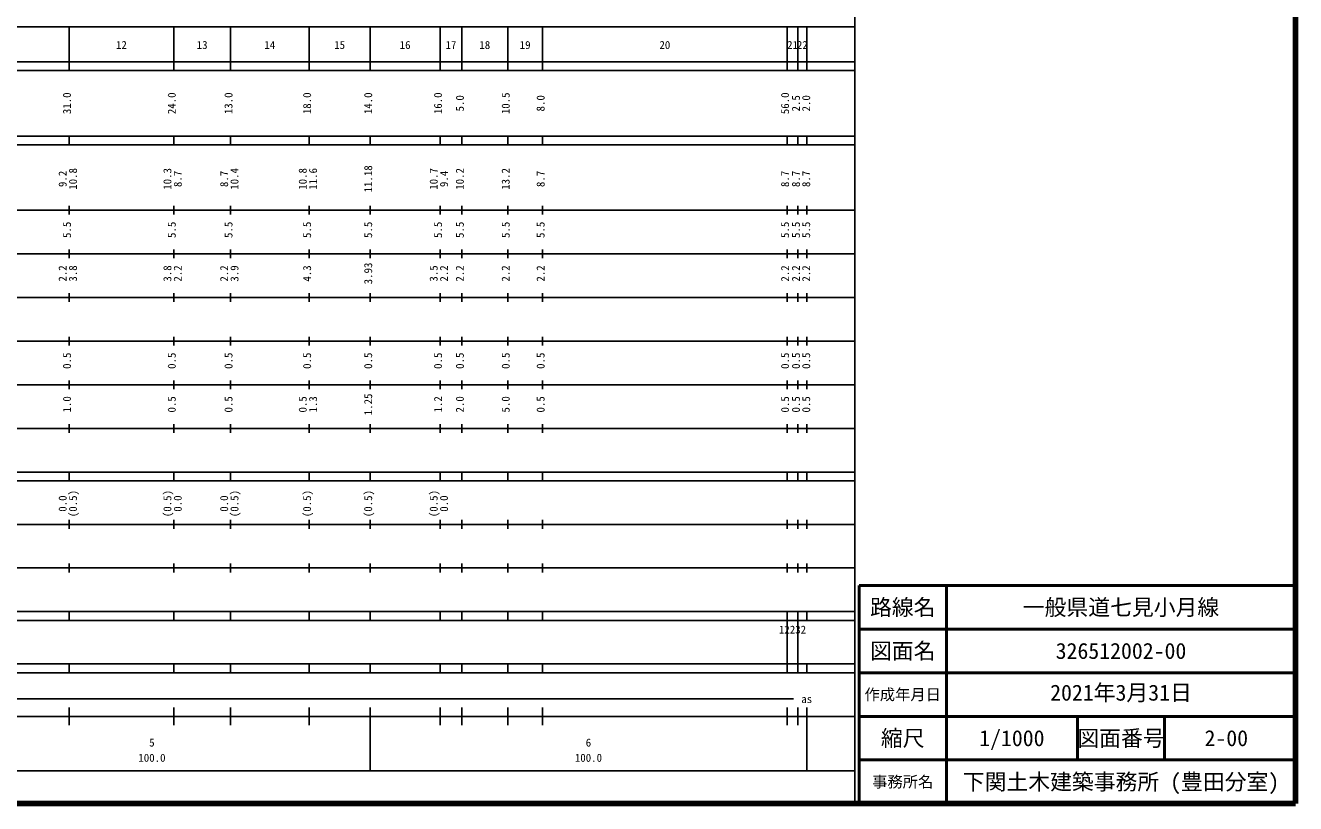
# Model space of a CAD drawing. Units: millimetres on the paper, enlarged 1000 times. Extents: x 40000 to 680000, y 20000 to 380000.
# Drawn here: x 389012 to 680000, y 20000 to 198357 of the extents above; entities that cross this region are included whole.
import ezdxf
from ezdxf.enums import TextEntityAlignment as Align

# ---------------------------------------------------------------- set-up
doc = ezdxf.new("R2010")
doc.units = ezdxf.units.MM
doc.header["$LTSCALE"] = 1000
for name, color, linetype, lineweight in [('M-TTL', 2, 'Continuous', 140), ('M-TTL-BAND', 7, 'Continuous', 25), ('M-TTL-FRAM', 2, 'Continuous', 50), ('M-TTL-LINE', 7, 'Continuous', 50), ('M-TTL-TXT', 7, 'Continuous', 50)]:
    doc.layers.add(name, color=color, linetype=linetype, lineweight=lineweight)
doc.styles.add('ＭＳ ゴシック', font='')
doc.styles.get('ＭＳ ゴシック').set_extended_font_data('MS Gothic')

msp = doc.modelspace()

# ---------------------------------------------------------------- linework, layer by layer
at = {"layer": 'M-TTL'}
for p, q in [((680000, 20000), (680000, 380000)), ((40000, 20000), (680000, 20000))]:
    msp.add_line(p, q, dxfattribs=at)
at = {"layer": 'M-TTL-BAND'}
for p, q in [((579000, 20000), (579000, 370000)), ((68000, 198000), (579000, 198000)), ((399000, 188000), (399000, 198000)), ((423000, 188000), (423000, 198000)), ((436000, 188000), (436000, 198000)), ((454000, 188000), (454000, 198000)), ((468000, 188000), (468000, 198000)), ((484000, 188000), (484000, 198000)), ((489000, 188000), (489000, 198000)), ((499500, 188000), (499500, 198000)), ((507500, 188000), (507500, 198000)), ((563500, 188000), (563500, 198000)), ((566000, 188000), (566000, 198000)), ((568000, 188000), (568000, 198000)), ((40000, 190000), (579000, 190000)), ((40000, 188000), (579000, 188000)), ((40000, 173000), (579000, 173000)), ((399000, 171000), (399000, 173000)), ((423000, 171000), (423000, 173000)), ((436000, 171000), (436000, 173000)), ((454000, 171000), (454000, 173000)), ((468000, 171000), (468000, 173000)), ((484000, 171000), (484000, 173000)), ((489000, 171000), (489000, 173000)), ((499500, 171000), (499500, 173000)), ((507500, 171000), (507500, 173000)), ((563500, 171000), (563500, 173000)), ((566000, 171000), (566000, 173000)), ((568000, 171000), (568000, 173000)), ((40000, 171000), (579000, 171000)), ((40000, 156000), (579000, 156000)), ((399000, 155000), (399000, 157000)), ((423000, 155000), (423000, 157000)), ((436000, 155000), (436000, 157000)), ((454000, 155000), (454000, 157000)), ((468000, 155000), (468000, 157000)), ((484000, 155000), (484000, 157000)), ((489000, 155000), (489000, 157000)), ((499500, 155000), (499500, 157000)), ((507500, 155000), (507500, 157000)), ((563500, 155000), (563500, 157000)), ((566000, 155000), (566000, 157000)), ((568000, 155000), (568000, 157000)), ((46000, 146000), (579000, 146000)), ((399000, 145000), (399000, 147000)), ((423000, 145000), (423000, 147000)), ((436000, 145000), (436000, 147000)), ((454000, 145000), (454000, 147000)), ((468000, 145000), (468000, 147000)), ((484000, 145000), (484000, 147000)), ((489000, 145000), (489000, 147000)), ((499500, 145000), (499500, 147000)), ((507500, 145000), (507500, 147000)), ((563500, 145000), (563500, 147000)), ((566000, 145000), (566000, 147000)), ((568000, 145000), (568000, 147000)), ((399000, 135000), (399000, 137000)), ((423000, 135000), (423000, 137000)), ((436000, 135000), (436000, 137000)), ((454000, 135000), (454000, 137000)), ((468000, 135000), (468000, 137000)), ((484000, 135000), (484000, 137000)), ((489000, 135000), (489000, 137000)), ((499500, 135000), (499500, 137000)), ((507500, 135000), (507500, 137000)), ((563500, 135000), (563500, 137000)), ((566000, 135000), (566000, 137000)), ((568000, 135000), (568000, 137000)), ((52000, 136000), (579000, 136000)), ((46000, 126000), (579000, 126000)), ((399000, 125000), (399000, 127000)), ((423000, 125000), (423000, 127000)), ((436000, 125000), (436000, 127000)), ((454000, 125000), (454000, 127000)), ((468000, 125000), (468000, 127000)), ((484000, 125000), (484000, 127000)), ((489000, 125000), (489000, 127000)), ((499500, 125000), (499500, 127000)), ((507500, 125000), (507500, 127000)), ((563500, 125000), (563500, 127000)), ((566000, 125000), (566000, 127000)), ((568000, 125000), (568000, 127000)), ((399000, 115000), (399000, 117000)), ((423000, 115000), (423000, 117000)), ((436000, 115000), (436000, 117000)), ((454000, 115000), (454000, 117000)), ((468000, 115000), (468000, 117000)), ((484000, 115000), (484000, 117000)), ((489000, 115000), (489000, 117000)), ((499500, 115000), (499500, 117000)), ((507500, 115000), (507500, 117000)), ((563500, 115000), (563500, 117000)), ((566000, 115000), (566000, 117000)), ((568000, 115000), (568000, 117000)), ((52000, 116000), (579000, 116000)), ((46000, 106000), (579000, 106000)), ((399000, 105000), (399000, 107000)), ((423000, 105000), (423000, 107000)), ((436000, 105000), (436000, 107000)), ((454000, 105000), (454000, 107000)), ((468000, 105000), (468000, 107000)), ((484000, 105000), (484000, 107000)), ((489000, 105000), (489000, 107000)), ((499500, 105000), (499500, 107000)), ((507500, 105000), (507500, 107000)), ((563500, 105000), (563500, 107000)), ((566000, 105000), (566000, 107000)), ((568000, 105000), (568000, 107000)), ((40000, 96000), (579000, 96000)), ((40000, 94000), (579000, 94000)), ((399000, 94000), (399000, 96000)), ((423000, 94000), (423000, 96000)), ((436000, 94000), (436000, 96000)), ((454000, 94000), (454000, 96000)), ((468000, 94000), (468000, 96000)), ((484000, 94000), (484000, 96000)), ((489000, 94000), (489000, 96000)), ((499500, 94000), (499500, 96000)), ((507500, 94000), (507500, 96000)), ((563500, 94000), (563500, 96000)), ((566000, 94000), (566000, 96000)), ((568000, 94000), (568000, 96000)), ((399000, 83000), (399000, 85000)), ((423000, 83000), (423000, 85000)), ((436000, 83000), (436000, 85000)), ((454000, 83000), (454000, 85000)), ((468000, 83000), (468000, 85000)), ((484000, 83000), (484000, 85000)), ((489000, 83000), (489000, 85000)), ((499500, 83000), (499500, 85000)), ((507500, 83000), (507500, 85000)), ((563500, 83000), (563500, 85000)), ((566000, 83000), (566000, 85000)), ((568000, 83000), (568000, 85000)), ((49000, 84000), (579000, 84000)), ((40000, 74000), (579000, 74000)), ((399000, 73000), (399000, 75000)), ((423000, 73000), (423000, 75000)), ((436000, 73000), (436000, 75000)), ((454000, 73000), (454000, 75000)), ((468000, 73000), (468000, 75000)), ((484000, 73000), (484000, 75000)), ((489000, 73000), (489000, 75000)), ((499500, 73000), (499500, 75000)), ((507500, 73000), (507500, 75000)), ((563500, 73000), (563500, 75000)), ((566000, 73000), (566000, 75000)), ((568000, 73000), (568000, 75000)), ((40000, 64000), (579000, 64000)), ((40000, 62000), (579000, 62000)), ((399000, 62000), (399000, 64000)), ((423000, 62000), (423000, 64000)), ((436000, 62000), (436000, 64000)), ((454000, 62000), (454000, 64000)), ((468000, 62000), (468000, 64000)), ((484000, 62000), (484000, 64000)), ((489000, 62000), (489000, 64000)), ((499500, 62000), (499500, 64000)), ((507500, 62000), (507500, 64000)), ((563500, 62000), (563500, 64000)), ((563500, 52000), (563500, 62000)), ((566000, 62000), (566000, 64000)), ((566000, 52000), (566000, 62000)), ((568000, 62000), (568000, 64000)), ((40000, 52000), (579000, 52000)), ((40000, 50000), (579000, 50000)), ((399000, 50000), (399000, 52000)), ((423000, 50000), (423000, 52000)), ((436000, 50000), (436000, 52000)), ((454000, 50000), (454000, 52000)), ((468000, 50000), (468000, 52000)), ((484000, 50000), (484000, 52000)), ((489000, 50000), (489000, 52000)), ((499500, 50000), (499500, 52000)), ((507500, 50000), (507500, 52000)), ((563500, 50000), (563500, 52000)), ((566000, 50000), (566000, 52000)), ((568000, 50000), (568000, 52000)), ((71000, 44000), (565000, 44000)), ((399000, 38000), (399000, 42000)), ((423000, 38000), (423000, 42000)), ((436000, 38000), (436000, 42000)), ((454000, 38000), (454000, 42000)), ((468000, 27500), (468000, 42000)), ((484000, 38000), (484000, 42000)), ((489000, 38000), (489000, 42000)), ((499500, 38000), (499500, 42000)), ((507500, 38000), (507500, 42000)), ((563500, 38000), (563500, 42000)), ((566000, 38000), (566000, 42000)), ((568000, 27500), (568000, 42000)), ((40000, 40000), (579000, 40000)), ((68000, 27500), (579000, 27500))]:
    msp.add_line(p, q, dxfattribs=at)
at = {"layer": 'M-TTL-FRAM'}
for p, q in [((680000, 70000), (580000, 70000)), ((580000, 70000), (580000, 20000))]:
    msp.add_line(p, q, dxfattribs=at)
at = {"layer": 'M-TTL-LINE'}
for p, q in [((600000, 70000), (600000, 20000)), ((680000, 60000), (580000, 60000)), ((680000, 50000), (580000, 50000)), ((680000, 40000), (580000, 40000)), ((630000, 40000), (630000, 30000)), ((650000, 40000), (650000, 30000)), ((680000, 30000), (580000, 30000))]:
    msp.add_line(p, q, dxfattribs=at)

# ---------------------------------------------------------------- texts
at = {"layer": 'M-TTL-BAND', "style": 'ＭＳ ゴシック'}
for s, p in [('12', (411000, 192405)), ('13', (429500, 192405)), ('14', (445000, 192405)), ('15', (461000, 192405)), ('16', (476000, 192405)), ('17', (486500, 192405)), ('18', (494250, 192405)), ('19', (503500, 192405)), ('20', (535500, 192405)), ('21', (564750, 192405)), ('22', (567000, 192405)), ('as', (568000, 42500)), ('5', (418000, 32523)), ('6', (518000, 32523)), ('100.0', (418000, 29033)), ('100.0', (518000, 29033))]:
    msp.add_text(s, height=1833, dxfattribs=at).set_placement(p, align=Align.BOTTOM_CENTER)
for s, p in [('31.0', (400000, 180500)), ('24.0', (424000, 180500)), ('13.0', (437000, 180500)), ('18.0', (455000, 180500)), ('14.0', (469000, 180500)), ('16.0', (485000, 180500)), ('5.0', (490000, 180500)), ('10.5', (500500, 180500)), ('8.0', (508500, 180500)), ('56.0', (564500, 180500)), ('2.5', (567000, 180500)), ('2.0', (569341, 180500)), ('11.18', (469000, 163174)), ('9.2', (399000, 163174)), ('10.8', (401370, 163174)), ('10.3', (423000, 163174)), ('8.7', (425370, 163174)), ('8.7', (436000, 163174)), ('10.4', (438370, 163174)), ('10.8', (454000, 163174)), ('11.6', (456370, 163174)), ('10.7', (484000, 163174)), ('9.4', (486370, 163174)), ('10.2', (490000, 163174)), ('13.2', (500500, 163174)), ('8.7', (508500, 163174)), ('8.7', (564500, 163174)), ('8.7', (567000, 163174)), ('8.7', (569341, 163174)), ('5.5', (400000, 151500)), ('5.5', (424000, 151500)), ('5.5', (437000, 151500)), ('5.5', (455000, 151500)), ('5.5', (469000, 151500)), ('5.5', (485000, 151500)), ('5.5', (490000, 151500)), ('5.5', (500500, 151500)), ('5.5', (508500, 151500)), ('5.5', (564500, 151500)), ('5.5', (567000, 151500)), ('5.5', (569341, 151500)), ('2.2', (399000, 141500)), ('3.8', (401370, 141500)), ('3.8', (423000, 141500)), ('2.2', (425370, 141500)), ('2.2', (436000, 141500)), ('3.9', (438370, 141500)), ('4.3', (455000, 141500)), ('3.93', (469000, 141500)), ('3.5', (484000, 141500)), ('2.2', (486370, 141500)), ('2.2', (490000, 141500)), ('2.2', (500500, 141500)), ('2.2', (508500, 141500)), ('2.2', (564500, 141500)), ('2.2', (567000, 141500)), ('2.2', (569341, 141500)), ('0.5', (400000, 121500)), ('0.5', (424000, 121500)), ('0.5', (437000, 121500)), ('0.5', (455000, 121500)), ('0.5', (469000, 121500)), ('0.5', (485000, 121500)), ('0.5', (490000, 121500)), ('0.5', (500500, 121500)), ('0.5', (508500, 121500)), ('0.5', (564500, 121500)), ('0.5', (567000, 121500)), ('0.5', (569341, 121500)), ('1.25', (469000, 111500)), ('1.0', (400000, 111500)), ('0.5', (424000, 111500)), ('0.5', (437000, 111500)), ('0.5', (454000, 111500)), ('1.3', (456370, 111500)), ('1.2', (485000, 111500)), ('2.0', (490000, 111500)), ('5.0', (500500, 111500)), ('0.5', (508500, 111500)), ('0.5', (564500, 111500)), ('0.5', (567000, 111500)), ('0.5', (569341, 111500)), ('0.0', (399000, 88764)), ('(0.5)', (401370, 88764)), ('(0.5)', (423000, 88764)), ('0.0', (425370, 88764)), ('0.0', (436000, 88764)), ('(0.5)', (438370, 88764)), ('(0.5)', (455000, 88764)), ('(0.5)', (469000, 88764)), ('(0.5)', (484000, 88764)), ('0.0', (486370, 88764))]:
    msp.add_text(s, height=1833, rotation=90, dxfattribs=at).set_placement(p, align=Align.BOTTOM_CENTER)
msp.add_text('12232', height=1833, dxfattribs=at).set_placement((561625, 58405), align=Align.BOTTOM_LEFT)
at = {"layer": 'M-TTL-TXT', "style": 'ＭＳ ゴシック'}
for s, height, p in [('路線名', 3666, (590000, 65000)), ('路線名', 3666, (590000, 65000)), ('一般県道七見小月線', 3666, (640000, 65000)), ('図面名', 3666, (590000, 55000)), ('図面名', 3666, (590000, 55000)), ('326512002-00', 3666, (640000, 55000)), ('作成年月日', 2566, (590000, 45000)), ('作成年月日', 2566, (590000, 45000)), ('縮尺', 3666, (590000, 35000)), ('縮尺', 3666, (590000, 35000)), ('1/1000', 3666, (615000, 35000)), ('図面番号', 3666, (640000, 35000)), ('図面番号', 3666, (640000, 35000)), ('2-00', 3666, (664125, 35000)), ('事務所名', 2566, (590000, 25000)), ('事務所名', 2566, (590000, 25000)), ('下関土木建築事務所 (豊田分室)', 3666, (640000, 25000))]:
    msp.add_text(s, height=height, dxfattribs=at).set_placement(p, align=Align.MIDDLE_CENTER)
msp.add_text('2021年3月31日', height=3666, dxfattribs=at).set_placement((640000, 42500), align=Align.BOTTOM_CENTER)

doc.saveas('drawing.dxf')
